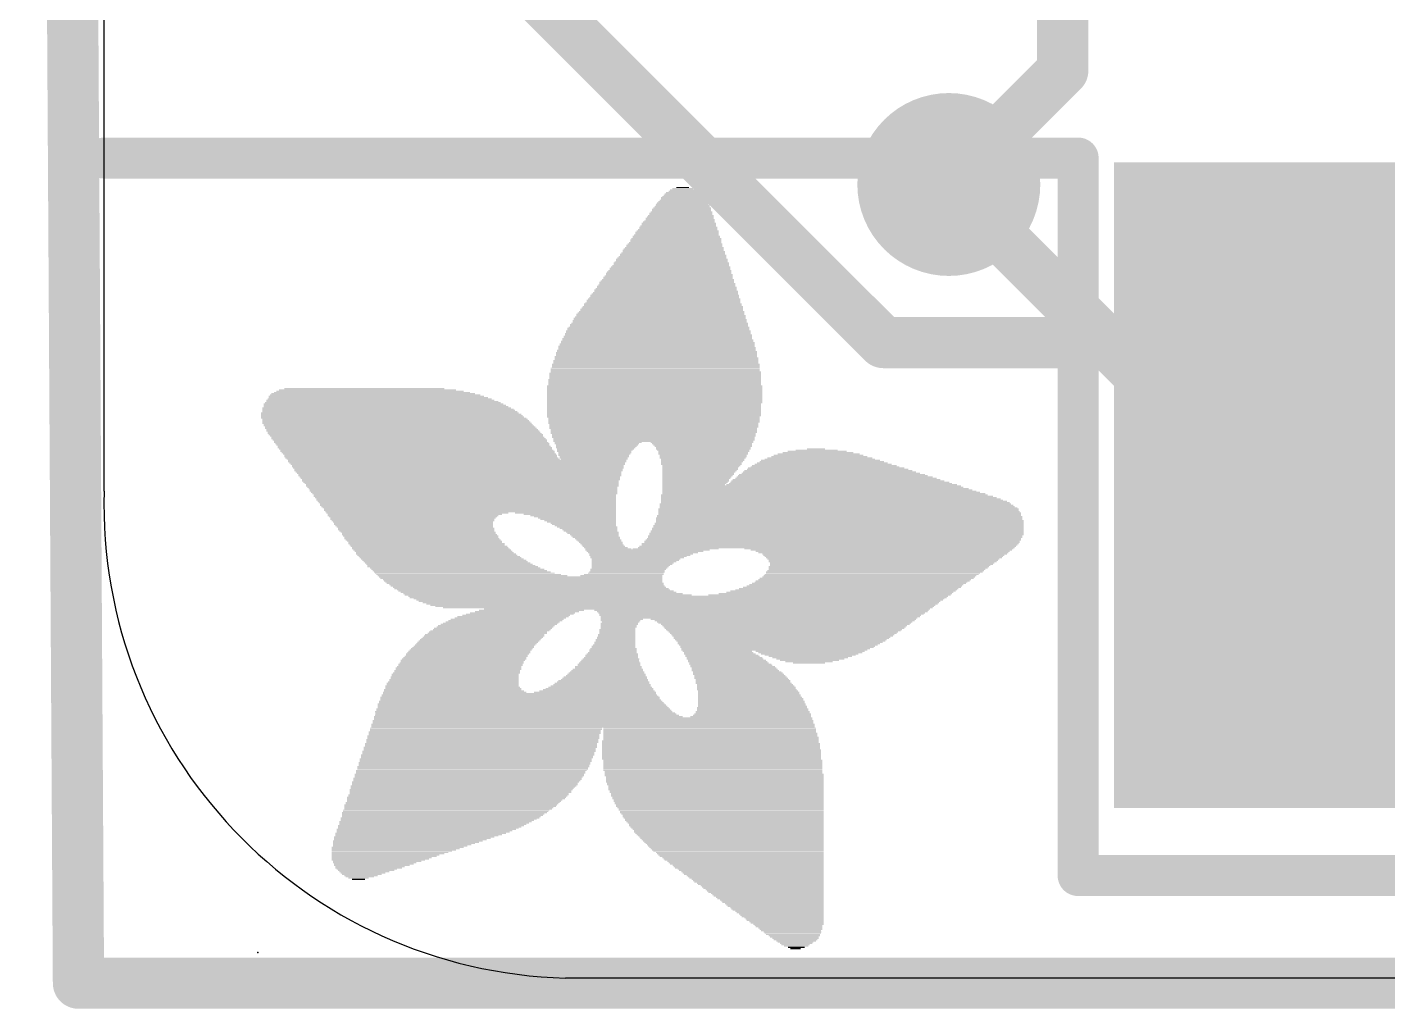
# Model space of a CAD drawing. Extents: x -0.3 to 20.4, y 0 to 21.5.
# Drawn here: x -0.3 to 6.44, y 0 to 4.86 of the extents above; entities that cross this region are included whole.
import ezdxf

# ---------------------------------------------------------------- set-up
doc = ezdxf.new("R2010")
doc.units = 0
for name, color, linetype in [('1', 12, 'CONTINUOUS'), ('16', 5, 'CONTINUOUS'), ('18', 110, 'CONTINUOUS'), ('20', 53, 'CONTINUOUS'), ('21', 40, 'CONTINUOUS'), ('23', 53, 'CONTINUOUS')]:
    doc.layers.add(name, color=color, linetype=linetype)

# ---------------------------------------------------------------- blocks, each defined once
blk = doc.blocks.new('RECT')
blk.add_solid([(-0.5, -0.5), (0.5, -0.5), (-0.5, 0.5), (0.5, 0.5)])
blk = doc.blocks.new('ROUNDV')
at = {"const_width": 0.5}
blk.add_lwpolyline([(0, -0.25, 1), (0, 0.25, 1), (0, -0.25)], format="xyb", dxfattribs=at)

msp = doc.modelspace()

# ---------------------------------------------------------------- linework, layer by layer
at = {"layer": '1', "const_width": 0.254}
for points in [[(4.2615, 4.0854), (5.7519, 2.595)], [(5.7519, 2.595), (6.6802, 2.595)]]:
    msp.add_lwpolyline(points, dxfattribs=at)
at = {"layer": '1', "const_width": 0.127}
for points in [[(4.3064, 4.1303, 1), (4.2166, 4.0405)], [(5.7519, 2.6585, 1), (5.7519, 2.5315)], [(5.707, 2.5501, 1), (5.7968, 2.6399)]]:
    msp.add_lwpolyline(points, format="xyb", dxfattribs=at)
at = {"layer": '16', "const_width": 0.254}
for points in [[(-0.1778, 21.3614), (-0.0508, 0.127)], [(4.826, 6.195), (4.826, 4.6499)], [(3.937, 3.302), (2.159, 5.08)], [(4.826, 4.6499), (4.2615, 4.0854)], [(10.414, 3.302), (3.937, 3.302)], [(-0.0508, 0.127), (19.7612, 0.127)]]:
    msp.add_lwpolyline(points, dxfattribs=at)
at = {"layer": '16', "const_width": 0.127}
for points in [[(4.8709, 4.605, 1), (4.7811, 4.6948)], [(4.7625, 4.6499, 1), (4.8895, 4.6499)], [(4.2166, 4.1303, 1), (4.3064, 4.0405)], [(3.937, 3.3655, 1), (3.937, 3.2385)], [(3.8921, 3.2571, 1), (3.9819, 3.3469)], [(-0.0508, 0.1905, 1), (-0.0508, 0.0635)], [(-0.1143, 0.1266, 1), (0.0127, 0.1274)]]:
    msp.add_lwpolyline(points, format="xyb", dxfattribs=at)
at = {"layer": '20'}
for p, q in [((0.0762, 2.5654), (0.0762, 5.3594)), ((10.541, 0.1524), (2.3622, 0.1524))]:
    msp.add_line(p, q, dxfattribs=at)
msp.add_arc((2.4257, 2.5019), 2.3504, 178.4518, 268.4518, dxfattribs=at)
at = {"layer": '21', "const_width": 0.2032}
for points in [[(0.0762, 4.2164), (4.9022, 4.2164)], [(4.9022, 4.2164), (4.9022, 0.6604)], [(4.9022, 0.6604), (8.4582, 0.6604)]]:
    msp.add_lwpolyline(points, dxfattribs=at)
at = {"layer": '21', "const_width": 0.1016}
for points in [[(0.0762, 4.2672, 1), (0.0762, 4.1656)], [(4.953, 4.2164, 1), (4.8514, 4.2164)], [(4.9022, 4.1656, 1), (4.9022, 4.2672)], [(4.9022, 0.7112, 1), (4.9022, 0.6096)], [(4.8514, 0.6604, 1), (4.953, 0.6604)]]:
    msp.add_lwpolyline(points, format="xyb", dxfattribs=at)
at = {"layer": '23'}
msp.add_point((0.8382, 0.2794), dxfattribs=at)

# ---------------------------------------------------------------- block references
at = {"layer": '1', "xscale": 3.2, "yscale": 3.2, "rotation": 90}
msp.add_blockref('RECT', (6.6802, 2.595), dxfattribs=at)
at = {"layer": '18', "xscale": 0.9064, "yscale": 0.9064}
msp.add_blockref('ROUNDV', (4.2615, 4.0854), dxfattribs=at)
msp.add_blockref('ROUNDV', (4.2615, 4.0854), dxfattribs=at)
at = {"layer": '21'}
for p, xscale, yscale in [((2.9464, 4.045), 0.1714, 0.0063), ((2.9496, 4.0513), 0.1524, 0.0064), ((2.9464, 4.0576), 0.1334, 0.0063), ((2.9432, 4.064), 0.1016, 0.0064), ((2.9432, 4.0704), 0.0635, 0.0063), ((2.9401, 3.9751), 0.2731, 0.0064), ((2.9432, 3.9815), 0.2667, 0.0063), ((2.9401, 3.9878), 0.2603, 0.0064), ((2.9432, 3.9942), 0.254, 0.0063), ((2.9432, 4.0005), 0.2413, 0.0064), ((2.9464, 4.0069), 0.235, 0.0063), ((2.9464, 4.0196), 0.2222, 0.0063), ((2.9464, 4.0132), 0.2222, 0.0064), ((2.9464, 4.0259), 0.2096, 0.0064), ((2.9464, 4.0323), 0.1968, 0.0063), ((2.9464, 4.0386), 0.1842, 0.0064), ((2.9274, 3.918), 0.3365, 0.0063), ((2.9306, 3.9116), 0.3429, 0.0064), ((2.9305, 3.9243), 0.3302, 0.0064), ((2.9337, 3.9306), 0.3238, 0.0063), ((2.9337, 3.9434), 0.3112, 0.0063), ((2.9337, 3.937), 0.3112, 0.0064), ((2.9369, 3.9497), 0.3048, 0.0064), ((2.9369, 3.9624), 0.2921, 0.0064), ((2.9369, 3.9561), 0.2921, 0.0063), ((2.9401, 3.9688), 0.2857, 0.0063), ((2.9146, 3.8481), 0.4127, 0.0064), ((2.9146, 3.8418), 0.4127, 0.0063), ((2.9178, 3.8545), 0.4064, 0.0063), ((2.9179, 3.8608), 0.3937, 0.0064), ((2.921, 3.8735), 0.3874, 0.0064), ((2.921, 3.8672), 0.3874, 0.0063), ((2.921, 3.8799), 0.3746, 0.0063), ((2.9242, 3.8926), 0.3683, 0.0063), ((2.9242, 3.8862), 0.3683, 0.0064), ((2.9242, 3.8989), 0.3556, 0.0064), ((2.9274, 3.9053), 0.3493, 0.0063), ((2.902, 3.7846), 0.4763, 0.0064), ((2.902, 3.7783), 0.4763, 0.0063), ((2.9052, 3.791), 0.4699, 0.0063), ((2.9051, 3.7973), 0.4572, 0.0064), ((2.9083, 3.81), 0.4508, 0.0064), ((2.9083, 3.8037), 0.4508, 0.0063), ((2.9115, 3.8164), 0.4445, 0.0063), ((2.9115, 3.8291), 0.4318, 0.0063), ((2.9115, 3.8227), 0.4318, 0.0064), ((2.9115, 3.8354), 0.4191, 0.0064), ((2.8893, 3.7147), 0.5525, 0.0063), ((2.8893, 3.7084), 0.5525, 0.0064), ((2.8893, 3.7211), 0.5397, 0.0064), ((2.8924, 3.7275), 0.5334, 0.0063), ((2.8956, 3.7338), 0.527, 0.0064), ((2.8925, 3.7402), 0.5207, 0.0063), ((2.8956, 3.7465), 0.5144, 0.0064), ((2.8956, 3.7592), 0.5016, 0.0064), ((2.8988, 3.7529), 0.508, 0.0063), ((2.8988, 3.7656), 0.4953, 0.0063), ((2.902, 3.7719), 0.4889, 0.0064), ((2.8765, 3.6386), 0.6287, 0.0063), ((2.8734, 3.6449), 0.6223, 0.0064), ((2.8765, 3.6513), 0.6159, 0.0063), ((2.8797, 3.6576), 0.6096, 0.0064), ((2.8798, 3.6703), 0.5969, 0.0064), ((2.8798, 3.664), 0.5969, 0.0063), ((2.8829, 3.6766), 0.5906, 0.0063), ((2.8829, 3.683), 0.5778, 0.0064), ((2.8861, 3.6957), 0.5715, 0.0064), ((2.8861, 3.6894), 0.5715, 0.0063), ((2.8861, 3.7021), 0.5588, 0.0063), ((2.8607, 3.5814), 0.6858, 0.0064), ((2.8639, 3.5751), 0.6921, 0.0063), ((2.8639, 3.5878), 0.6795, 0.0063), ((2.8639, 3.6005), 0.6667, 0.0063), ((2.8671, 3.5941), 0.6731, 0.0064), ((2.867, 3.6068), 0.6604, 0.0064), ((2.8702, 3.6132), 0.654, 0.0063), ((2.8702, 3.6259), 0.6414, 0.0063), ((2.8702, 3.6195), 0.6414, 0.0064), ((2.8734, 3.6322), 0.635, 0.0064), ((2.848, 3.5116), 0.762, 0.0063), ((2.848, 3.5052), 0.762, 0.0064), ((2.8512, 3.5179), 0.7557, 0.0064), ((2.8512, 3.5243), 0.7429, 0.0063), ((2.8543, 3.537), 0.7366, 0.0063), ((2.8543, 3.5306), 0.7366, 0.0064), ((2.8544, 3.5433), 0.7239, 0.0064), ((2.8575, 3.5497), 0.7176, 0.0063), ((2.8575, 3.5624), 0.7048, 0.0063), ((2.8607, 3.556), 0.7112, 0.0064), ((2.8607, 3.5687), 0.6985, 0.0064), ((2.8321, 3.4417), 0.8318, 0.0064), ((2.8353, 3.4354), 0.8382, 0.0063), ((2.8353, 3.4481), 0.8255, 0.0063), ((2.8384, 3.4544), 0.8191, 0.0064), ((2.8384, 3.4671), 0.8065, 0.0064), ((2.8384, 3.4607), 0.8065, 0.0063), ((2.8417, 3.4735), 0.8001, 0.0063), ((2.8448, 3.4798), 0.7938, 0.0064), ((2.8448, 3.4925), 0.781, 0.0064), ((2.8448, 3.4862), 0.781, 0.0063), ((2.8448, 3.4989), 0.7684, 0.0063), ((2.8226, 3.3719), 0.9017, 0.0063), ((2.8258, 3.3782), 0.8953, 0.0064), ((2.8258, 3.3909), 0.8827, 0.0064), ((2.8258, 3.3845), 0.8827, 0.0063), ((2.829, 3.3973), 0.8763, 0.0063), ((2.8289, 3.41), 0.8636, 0.0063), ((2.8289, 3.4036), 0.8636, 0.0064), ((2.8321, 3.4163), 0.8572, 0.0064), ((2.829, 3.4226), 0.8509, 0.0063), ((2.8321, 3.429), 0.8446, 0.0064), ((2.8194, 3.302), 0.9588, 0.0064), ((2.8163, 3.3084), 0.9525, 0.0063), ((2.8162, 3.3211), 0.9398, 0.0063), ((2.8194, 3.3147), 0.9462, 0.0064), ((2.8194, 3.3338), 0.9334, 0.0063), ((2.8194, 3.3274), 0.9334, 0.0064), ((2.8194, 3.3465), 0.9208, 0.0063), ((2.8226, 3.3401), 0.9271, 0.0064), ((2.8226, 3.3592), 0.9144, 0.0063), ((2.8226, 3.3528), 0.9144, 0.0064), ((2.8226, 3.3655), 0.9017, 0.0064), ((2.8131, 3.2512), 0.9969, 0.0064), ((2.8131, 3.2449), 0.9969, 0.0063), ((2.8131, 3.2385), 0.9969, 0.0064), ((2.8131, 3.2639), 0.9843, 0.0064), ((2.8162, 3.2576), 0.9906, 0.0063), ((2.8131, 3.283), 0.9715, 0.0063), ((2.8163, 3.2766), 0.9779, 0.0064), ((2.8163, 3.2703), 0.9779, 0.0063), ((2.8162, 3.2957), 0.9652, 0.0063), ((2.8162, 3.2893), 0.9652, 0.0064), ((2.8067, 3.175), 1.035, 0.0064), ((2.8067, 3.1686), 1.035, 0.0063), ((2.8098, 3.1941), 1.0287, 0.0063), ((2.8098, 3.1877), 1.0287, 0.0064), ((2.8098, 3.1814), 1.0287, 0.0063), ((2.8099, 3.2131), 1.016, 0.0064), ((2.8099, 3.2067), 1.016, 0.0063), ((2.8099, 3.2004), 1.016, 0.0064), ((2.8098, 3.2322), 1.0033, 0.0063), ((2.8131, 3.2258), 1.0097, 0.0064), ((2.8131, 3.2195), 1.0097, 0.0063), ((2.8035, 3.1179), 1.0541, 0.0063), ((2.8035, 3.1115), 1.0541, 0.0064), ((2.8035, 3.1052), 1.0541, 0.0063), ((2.8035, 3.0988), 1.0541, 0.0064), ((2.8067, 3.1496), 1.0478, 0.0064), ((2.8067, 3.1433), 1.0478, 0.0063), ((2.8067, 3.1369), 1.0478, 0.0064), ((2.8067, 3.1305), 1.0478, 0.0063), ((2.8067, 3.1242), 1.0478, 0.0064), ((2.8067, 3.1623), 1.035, 0.0064), ((2.8099, 3.156), 1.0414, 0.0063), ((1.4256, 3.0353), 1.0668, 0.0064), ((1.4192, 3.0417), 1.0414, 0.0063), ((1.4097, 3.048), 1.0096, 0.0064), ((1.4034, 3.0544), 0.9715, 0.0063), ((1.3939, 3.0607), 0.9271, 0.0064), ((1.3812, 3.0671), 0.8763, 0.0063), ((1.3653, 3.0734), 0.7937, 0.0064), ((2.8035, 3.0861), 1.0668, 0.0064), ((2.8035, 3.0798), 1.0668, 0.0063), ((2.8035, 3.0734), 1.0668, 0.0064), ((2.8035, 3.0671), 1.0668, 0.0063), ((2.8035, 3.0607), 1.0668, 0.0064), ((2.8035, 3.0544), 1.0668, 0.0063), ((2.8035, 3.048), 1.0668, 0.0064), ((2.8035, 3.0417), 1.0668, 0.0063), ((2.8035, 3.0353), 1.0668, 0.0064), ((2.8035, 3.0925), 1.0541, 0.0063), ((1.4764, 2.9782), 1.2319, 0.0063), ((1.4827, 2.9718), 1.2446, 0.0064), ((1.4859, 2.9655), 1.251, 0.0063), ((1.4605, 2.9972), 1.1874, 0.0064), ((1.4668, 2.9909), 1.2001, 0.0063), ((1.4732, 2.9845), 1.2128, 0.0064), ((1.4573, 3.0036), 1.1684, 0.0063), ((1.4446, 3.0163), 1.1303, 0.0063), ((1.4542, 3.0099), 1.1493, 0.0064), ((1.4415, 3.0226), 1.1113, 0.0064), ((1.4351, 3.029), 1.0858, 0.0063), ((2.8035, 3.029), 1.0668, 0.0063), ((2.8035, 3.0226), 1.0668, 0.0064), ((2.8035, 3.0163), 1.0668, 0.0063), ((2.8035, 3.0099), 1.0668, 0.0064), ((2.8035, 3.0036), 1.0668, 0.0063), ((2.8004, 2.9972), 1.0605, 0.0064), ((2.8004, 2.9909), 1.0605, 0.0063), ((2.8004, 2.9845), 1.0605, 0.0064), ((2.8004, 2.9782), 1.0605, 0.0063), ((2.8004, 2.9718), 1.0605, 0.0064), ((2.8004, 2.9655), 1.0605, 0.0063), ((1.4923, 2.9527), 1.2763, 0.0063), ((1.4986, 2.9464), 1.289, 0.0064), ((1.5018, 2.9401), 1.2954, 0.0063), ((1.505, 2.9337), 1.3017, 0.0064), ((1.5113, 2.9274), 1.3144, 0.0063), ((1.4923, 2.9591), 1.2637, 0.0064), ((1.5208, 2.9146), 1.3208, 0.0063), ((1.524, 2.9083), 1.3272, 0.0064), ((1.5272, 2.902), 1.3335, 0.0063), ((1.5177, 2.921), 1.3145, 0.0064), ((1.5335, 2.8956), 1.3335, 0.0064), ((2.8004, 2.9591), 1.0605, 0.0064), ((2.8004, 2.9527), 1.0605, 0.0063), ((2.8004, 2.9464), 1.0605, 0.0064), ((2.8004, 2.9401), 1.0605, 0.0063), ((2.7972, 2.9337), 1.0541, 0.0064), ((2.8004, 2.9274), 1.0477, 0.0063), ((2.8004, 2.921), 1.0477, 0.0064), ((2.8004, 2.9146), 1.0477, 0.0063), ((2.8004, 2.9083), 1.0477, 0.0064), ((2.7972, 2.902), 1.0414, 0.0063), ((2.8004, 2.8956), 1.0351, 0.0064), ((1.5367, 2.8893), 1.3398, 0.0063), ((1.5431, 2.8829), 1.3399, 0.0064), ((1.5462, 2.8765), 1.3462, 0.0063), ((1.5526, 2.8702), 1.3462, 0.0064), ((1.5557, 2.8639), 1.3525, 0.0063), ((1.5621, 2.8575), 1.3526, 0.0064), ((1.5653, 2.8512), 1.3589, 0.0063), ((1.5716, 2.8448), 1.3589, 0.0064), ((1.5748, 2.8384), 1.3526, 0.0063), ((1.5812, 2.8321), 1.3525, 0.0064), ((2.8004, 2.8893), 1.0351, 0.0063), ((2.8004, 2.8829), 1.0351, 0.0064), ((2.7972, 2.8765), 1.0287, 0.0063), ((2.7972, 2.8512), 1.016, 0.0063), ((2.8004, 2.8702), 1.0223, 0.0064), ((2.8004, 2.8639), 1.0223, 0.0063), ((2.8004, 2.8575), 1.0223, 0.0064), ((2.8004, 2.8448), 1.0097, 0.0064), ((2.8004, 2.8384), 1.0097, 0.0063), ((2.7972, 2.8321), 1.0033, 0.0064), ((1.5844, 2.8258), 1.3589, 0.0063), ((1.5907, 2.8194), 1.3589, 0.0064), ((1.5938, 2.8131), 1.3525, 0.0063), ((1.5971, 2.8067), 1.3589, 0.0064), ((1.6034, 2.8004), 1.3589, 0.0063), ((1.6066, 2.794), 1.3525, 0.0064), ((1.6129, 2.7877), 1.3526, 0.0063), ((1.616, 2.7813), 1.3589, 0.0064), ((1.6193, 2.775), 1.3525, 0.0063), ((1.6256, 2.7686), 1.3526, 0.0064), ((1.6288, 2.7623), 1.3589, 0.0063), ((2.8004, 2.8258), 0.9969, 0.0063), ((2.8004, 2.8194), 0.9969, 0.0064), ((2.7972, 2.8131), 0.9906, 0.0063), ((2.5177, 2.8004), 0.4191, 0.0063), ((2.5241, 2.8067), 0.4318, 0.0064), ((2.5178, 2.794), 0.4064, 0.0064), ((2.5146, 2.7877), 0.4, 0.0063), ((2.5114, 2.7813), 0.3937, 0.0064), ((2.5114, 2.775), 0.381, 0.0063), ((2.5083, 2.7686), 0.3747, 0.0064), ((2.5051, 2.7623), 0.3683, 0.0063), ((3.0385, 2.8067), 0.508, 0.0064), ((3.0385, 2.8004), 0.4953, 0.0063), ((3.0417, 2.794), 0.4889, 0.0064), ((3.0448, 2.7877), 0.4826, 0.0063), ((3.0449, 2.7813), 0.4699, 0.0064), ((3.0449, 2.775), 0.4699, 0.0063), ((3.0448, 2.7686), 0.4572, 0.0064), ((3.048, 2.7623), 0.4508, 0.0063), ((3.6099, 2.7623), 0.2921, 0.0063), ((3.6068, 2.7686), 0.2096, 0.0064), ((3.6037, 2.775), 0.0889, 0.0063), ((1.632, 2.7559), 1.3525, 0.0064), ((1.6383, 2.7496), 1.3526, 0.0063), ((1.6447, 2.7432), 1.3525, 0.0064), ((1.6447, 2.7369), 1.3525, 0.0063), ((1.651, 2.7305), 1.3526, 0.0064), ((1.6574, 2.7242), 1.3525, 0.0063), ((1.8256, 2.7178), 1.6764, 0.0064), ((1.8256, 2.7115), 1.6764, 0.0063), ((1.8256, 2.7051), 1.6637, 0.0064), ((1.8288, 2.6987), 1.6574, 0.0063), ((2.5051, 2.7496), 0.3556, 0.0063), ((2.5019, 2.7432), 0.3492, 0.0064), ((2.5083, 2.7559), 0.3619, 0.0064), ((2.5019, 2.7305), 0.3366, 0.0064), ((2.5051, 2.7369), 0.3429, 0.0063), ((2.5051, 2.7242), 0.3302, 0.0063), ((3.0449, 2.7559), 0.4445, 0.0064), ((3.0449, 2.7496), 0.4445, 0.0063), ((3.0448, 2.7432), 0.4318, 0.0064), ((3.0448, 2.7369), 0.4318, 0.0063), ((3.0417, 2.7305), 0.4255, 0.0064), ((3.0385, 2.7115), 0.4064, 0.0063), ((3.0353, 2.7051), 0.4, 0.0064), ((3.0353, 2.6987), 0.4, 0.0063), ((3.0417, 2.7242), 0.4127, 0.0063), ((3.0417, 2.7178), 0.4127, 0.0064), ((3.6386, 2.6987), 0.6795, 0.0063), ((3.6354, 2.7051), 0.6477, 0.0064), ((3.6322, 2.7115), 0.616, 0.0063), ((3.6259, 2.7178), 0.5905, 0.0064), ((3.6227, 2.7242), 0.5461, 0.0063), ((3.6227, 2.7305), 0.5207, 0.0064), ((3.6195, 2.7369), 0.4762, 0.0063), ((3.6164, 2.7432), 0.4445, 0.0064), ((3.6163, 2.7496), 0.4064, 0.0063), ((3.6132, 2.7559), 0.3493, 0.0064), ((1.8288, 2.6924), 1.6446, 0.0064), ((1.8288, 2.6861), 1.6446, 0.0063), ((1.832, 2.6797), 1.6383, 0.0064), ((1.832, 2.6734), 1.6256, 0.0063), ((1.832, 2.667), 1.6256, 0.0064), ((1.832, 2.6606), 1.6129, 0.0063), ((1.8352, 2.6543), 1.6065, 0.0064), ((1.8383, 2.648), 1.6002, 0.0063), ((1.8383, 2.6416), 1.6002, 0.0064), ((1.8384, 2.6353), 1.5875, 0.0063), ((1.8415, 2.6289), 1.5812, 0.0064), ((3.0353, 2.6924), 0.3874, 0.0064), ((3.0321, 2.6861), 0.381, 0.0063), ((3.0257, 2.667), 0.3683, 0.0064), ((3.0226, 2.6606), 0.362, 0.0063), ((3.0194, 2.6543), 0.3556, 0.0064), ((3.0194, 2.648), 0.3556, 0.0063), ((3.0099, 2.6289), 0.3366, 0.0064), ((3.029, 2.6797), 0.3747, 0.0064), ((3.029, 2.6734), 0.3747, 0.0063), ((3.0163, 2.6416), 0.3493, 0.0064), ((3.0131, 2.6353), 0.3429, 0.0063), ((3.7021, 2.6289), 0.9969, 0.0064), ((3.6957, 2.6353), 0.9716, 0.0063), ((3.6862, 2.6416), 0.9398, 0.0064), ((3.683, 2.648), 0.9208, 0.0063), ((3.6766, 2.6543), 0.8827, 0.0064), ((3.6703, 2.6606), 0.8572, 0.0063), ((3.664, 2.667), 0.8319, 0.0064), ((3.6608, 2.6734), 0.8001, 0.0063), ((3.6545, 2.6797), 0.7747, 0.0064), ((3.6481, 2.6861), 0.7366, 0.0063), ((3.6449, 2.6924), 0.7176, 0.0064), ((1.8447, 2.6225), 1.5748, 0.0063), ((1.8415, 2.6162), 1.5684, 0.0064), ((1.8447, 2.6099), 1.5621, 0.0063), ((1.8478, 2.6035), 1.5557, 0.0064), ((1.851, 2.5972), 1.5494, 0.0063), ((1.851, 2.5908), 1.5494, 0.0064), ((1.8511, 2.5844), 1.5367, 0.0063), ((1.8542, 2.5781), 1.5304, 0.0064), ((1.8574, 2.5718), 1.524, 0.0063), ((1.8574, 2.5654), 1.524, 0.0064), ((1.8606, 2.5591), 1.5177, 0.0063), ((3.0067, 2.6225), 0.3302, 0.0063), ((3.0067, 2.6162), 0.3302, 0.0064), ((2.9972, 2.5972), 0.3112, 0.0063), ((3.5814, 2.5908), 1.4796, 0.0064), ((3.6005, 2.5781), 1.5177, 0.0064), ((3.6099, 2.5718), 1.5367, 0.0063), ((3.6195, 2.5654), 1.5558, 0.0064), ((3.629, 2.5591), 1.5748, 0.0063), ((3.0036, 2.6099), 0.3239, 0.0063), ((3.0004, 2.6035), 0.3175, 0.0064), ((3.5878, 2.5844), 1.4923, 0.0063), ((3.7306, 2.5972), 1.143, 0.0063), ((3.7243, 2.6035), 1.1049, 0.0064), ((3.7211, 2.6099), 1.0858, 0.0063), ((3.7116, 2.6162), 1.0541, 0.0064), ((3.7053, 2.6225), 1.0287, 0.0063), ((1.8638, 2.5527), 1.5113, 0.0064), ((1.8637, 2.5464), 1.4986, 0.0063), ((1.8637, 2.54), 1.4986, 0.0064), ((1.8669, 2.5337), 1.4922, 0.0063), ((1.87, 2.5273), 1.4859, 0.0064), ((1.87, 2.521), 1.4859, 0.0063), ((1.8733, 2.5146), 1.4795, 0.0064), ((1.8764, 2.5083), 1.4732, 0.0063), ((1.8796, 2.5019), 1.4668, 0.0064), ((1.8796, 2.4956), 1.4668, 0.0063), ((3.6989, 2.5019), 1.7399, 0.0064), ((3.7052, 2.4956), 1.7526, 0.0063), ((3.6449, 2.5464), 1.6192, 0.0063), ((3.6576, 2.54), 1.6446, 0.0064), ((3.6766, 2.5273), 1.6827, 0.0064), ((3.683, 2.521), 1.6954, 0.0063), ((3.6989, 2.5083), 1.7272, 0.0063), ((3.6672, 2.5337), 1.6637, 0.0063), ((3.6926, 2.5146), 1.7145, 0.0064), ((3.6417, 2.5527), 1.6002, 0.0064), ((1.8828, 2.4892), 1.4605, 0.0064), ((1.886, 2.4829), 1.4541, 0.0063), ((1.8891, 2.4765), 1.4478, 0.0064), ((1.8891, 2.4702), 1.4478, 0.0063), ((1.8923, 2.4638), 1.4414, 0.0064), ((1.6288, 2.4575), 0.9017, 0.0063), ((1.6161, 2.4511), 0.8636, 0.0064), ((1.6066, 2.4447), 0.8445, 0.0063), ((1.6066, 2.4384), 0.8319, 0.0064), ((1.6066, 2.4321), 0.8191, 0.0063), ((1.6034, 2.4257), 0.8128, 0.0064), ((2.3622, 2.4575), 0.5016, 0.0063), ((2.3844, 2.4511), 0.4572, 0.0064), ((2.4003, 2.4447), 0.4254, 0.0063), ((2.4098, 2.4384), 0.4064, 0.0064), ((2.4194, 2.4321), 0.3873, 0.0063), ((2.4257, 2.4257), 0.3746, 0.0064), ((3.718, 2.4321), 1.8161, 0.0063), ((3.718, 2.4257), 1.8161, 0.0064), ((3.7179, 2.4447), 1.8034, 0.0063), ((3.7211, 2.4384), 1.8098, 0.0064), ((3.7147, 2.4765), 1.7843, 0.0064), ((3.7147, 2.4702), 1.7843, 0.0063), ((3.718, 2.4638), 1.7907, 0.0064), ((3.7211, 2.4575), 1.797, 0.0063), ((3.7211, 2.4511), 1.797, 0.0064), ((3.7084, 2.4892), 1.759, 0.0064), ((3.7147, 2.4829), 1.7717, 0.0063), ((1.6066, 2.4194), 0.8065, 0.0063), ((1.6066, 2.413), 0.7937, 0.0064), ((1.6097, 2.4066), 0.7874, 0.0063), ((1.6097, 2.4003), 0.7874, 0.0064), ((1.6129, 2.394), 0.781, 0.0063), ((1.616, 2.3876), 0.7747, 0.0064), ((1.6225, 2.3813), 0.7747, 0.0063), ((1.6225, 2.3749), 0.7747, 0.0064), ((1.6256, 2.3685), 0.7684, 0.0063), ((1.632, 2.3622), 0.7683, 0.0064), ((2.4352, 2.4194), 0.3556, 0.0063), ((2.4416, 2.413), 0.3429, 0.0064), ((2.4511, 2.4066), 0.3238, 0.0063), ((2.4543, 2.4003), 0.3175, 0.0064), ((2.4606, 2.394), 0.3048, 0.0063), ((2.4702, 2.3876), 0.2985, 0.0064), ((2.4765, 2.3813), 0.2858, 0.0063), ((2.4829, 2.3749), 0.2731, 0.0064), ((2.4861, 2.3685), 0.2667, 0.0063), ((2.4956, 2.3622), 0.2603, 0.0064), ((3.7084, 2.3685), 1.8478, 0.0063), ((3.7084, 2.3622), 1.8478, 0.0064), ((3.7116, 2.3813), 1.8415, 0.0063), ((3.7116, 2.3749), 1.8415, 0.0064), ((3.7147, 2.394), 1.8351, 0.0063), ((3.7147, 2.3876), 1.8351, 0.0064), ((3.7179, 2.4066), 1.8288, 0.0063), ((3.7179, 2.4003), 1.8288, 0.0064), ((3.7211, 2.4194), 1.8224, 0.0063), ((3.7211, 2.413), 1.8224, 0.0064), ((1.6351, 2.3559), 0.762, 0.0063), ((1.6383, 2.3495), 0.7684, 0.0064), ((1.6447, 2.3432), 0.7683, 0.0063), ((1.6478, 2.3368), 0.762, 0.0064), ((1.651, 2.3304), 0.7684, 0.0063), ((1.6574, 2.3241), 0.7683, 0.0064), ((1.6637, 2.3178), 0.7684, 0.0063), ((1.6669, 2.3114), 0.762, 0.0064), ((1.6733, 2.3051), 0.7747, 0.0063), ((1.6764, 2.2987), 0.7684, 0.0064), ((1.686, 2.2924), 0.7747, 0.0063), ((2.4987, 2.3559), 0.254, 0.0063), ((2.5051, 2.3495), 0.2413, 0.0064), ((2.5083, 2.3432), 0.2349, 0.0063), ((2.5146, 2.3368), 0.235, 0.0064), ((2.521, 2.3304), 0.2223, 0.0063), ((2.5273, 2.3241), 0.2222, 0.0064), ((2.5305, 2.3178), 0.2159, 0.0063), ((2.5369, 2.3114), 0.2159, 0.0064), ((2.54, 2.3051), 0.2096, 0.0063), ((2.5464, 2.2987), 0.2095, 0.0064), ((2.5527, 2.2924), 0.2096, 0.0063), ((3.6608, 2.2924), 1.8669, 0.0063), ((3.6703, 2.2987), 1.8606, 0.0064), ((3.6735, 2.3051), 1.8669, 0.0063), ((3.683, 2.3178), 1.8606, 0.0063), ((3.683, 2.3114), 1.8606, 0.0064), ((3.6894, 2.3241), 1.8605, 0.0064), ((3.6925, 2.3304), 1.8542, 0.0063), ((3.6989, 2.3432), 1.8542, 0.0063), ((3.6989, 2.3368), 1.8542, 0.0064), ((3.7052, 2.3559), 1.8542, 0.0063), ((3.7052, 2.3495), 1.8542, 0.0064), ((1.6923, 2.286), 0.7747, 0.0064), ((1.6955, 2.2797), 0.7811, 0.0063), ((1.7018, 2.2733), 0.781, 0.0064), ((1.7082, 2.267), 0.7811, 0.0063), ((1.7145, 2.2606), 0.781, 0.0064), ((1.7208, 2.2543), 0.7937, 0.0063), ((1.7272, 2.2479), 0.7938, 0.0064), ((1.7368, 2.2416), 0.8001, 0.0063), ((1.743, 2.2352), 0.8001, 0.0064), ((1.7526, 2.2288), 0.8064, 0.0063), ((1.7621, 2.2225), 0.8128, 0.0064), ((2.5623, 2.286), 0.2159, 0.0064), ((2.5749, 2.2797), 0.2286, 0.0063), ((2.7686, 2.2733), 0.616, 0.0064), ((2.7559, 2.267), 0.5778, 0.0063), ((2.7464, 2.2606), 0.5461, 0.0064), ((2.7305, 2.2479), 0.5016, 0.0064), ((2.7369, 2.2543), 0.5143, 0.0063), ((2.7178, 2.2352), 0.4636, 0.0064), ((2.7242, 2.2416), 0.4763, 0.0063), ((2.7115, 2.2288), 0.4381, 0.0063), ((2.7083, 2.2225), 0.4318, 0.0064), ((2.9083, 2.2797), 0.4254, 0.0063), ((3.6545, 2.286), 1.8669, 0.0064), ((3.9148, 2.2797), 1.3335, 0.0063), ((3.9275, 2.2733), 1.2954, 0.0064), ((3.9339, 2.267), 1.2573, 0.0063), ((3.937, 2.2606), 1.2382, 0.0064), ((3.9434, 2.2543), 1.2129, 0.0063), ((3.9402, 2.2479), 1.1938, 0.0064), ((3.9402, 2.2416), 1.1811, 0.0063), ((3.9402, 2.2352), 1.1684, 0.0064), ((3.937, 2.2288), 1.1494, 0.0063), ((3.937, 2.2225), 1.1366, 0.0064), ((1.7685, 2.2162), 0.8128, 0.0063), ((1.778, 2.2098), 0.8192, 0.0064), ((1.7876, 2.2035), 0.8255, 0.0063), ((1.7971, 2.1971), 0.8319, 0.0064), ((1.8034, 2.1907), 0.8446, 0.0063), ((1.8161, 2.1844), 0.8446, 0.0064), ((1.8288, 2.1781), 0.8572, 0.0063), ((1.8383, 2.1717), 0.8636, 0.0064), ((1.8511, 2.1654), 0.8763, 0.0063), ((1.8637, 2.159), 0.889, 0.0064), ((2.6606, 2.159), 0.3747, 0.0064), ((2.667, 2.1654), 0.3746, 0.0063), ((2.6734, 2.1781), 0.3747, 0.0063), ((2.6702, 2.1717), 0.3683, 0.0064), ((2.702, 2.2162), 0.4191, 0.0063), ((2.6956, 2.2098), 0.4064, 0.0064), ((2.6924, 2.2035), 0.4, 0.0063), ((2.6829, 2.1907), 0.381, 0.0063), ((2.6797, 2.1844), 0.3746, 0.0064), ((2.6861, 2.1971), 0.3873, 0.0064), ((3.8926, 2.1654), 1.0731, 0.0063), ((3.8862, 2.159), 1.0604, 0.0064), ((3.8989, 2.1717), 1.0732, 0.0064), ((3.9339, 2.2162), 1.1303, 0.0063), ((3.9148, 2.1907), 1.0922, 0.0063), ((3.9116, 2.1844), 1.0858, 0.0064), ((3.9053, 2.1781), 1.0731, 0.0063), ((3.9306, 2.2098), 1.1113, 0.0064), ((3.9211, 2.1971), 1.0922, 0.0064), ((3.9275, 2.2035), 1.1049, 0.0063), ((1.8828, 2.1526), 0.9144, 0.0063), ((1.9018, 2.1463), 0.9398, 0.0064), ((2.14, 2.14), 1.4033, 0.0063), ((2.1431, 2.1336), 1.397, 0.0064), ((2.1495, 2.1273), 1.3843, 0.0063), ((2.1526, 2.1209), 1.3779, 0.0064), ((2.1558, 2.1145), 1.3716, 0.0063), ((2.1622, 2.1082), 1.3716, 0.0064), ((2.1686, 2.1019), 1.3589, 0.0063), ((2.1749, 2.0955), 1.3589, 0.0064), ((2.1844, 2.0892), 1.3526, 0.0063), ((2.6384, 2.1463), 0.4064, 0.0064), ((2.6512, 2.1526), 0.3937, 0.0063), ((3.7814, 2.0892), 1.0795, 0.0063), ((3.7941, 2.0955), 1.0668, 0.0064), ((3.8037, 2.1019), 1.0605, 0.0063), ((3.8164, 2.1082), 1.0605, 0.0064), ((3.8258, 2.1145), 1.0541, 0.0063), ((3.8354, 2.1209), 1.0604, 0.0064), ((3.845, 2.1273), 1.0541, 0.0063), ((3.8545, 2.1336), 1.0605, 0.0064), ((3.8639, 2.14), 1.0541, 0.0063), ((3.8704, 2.1463), 1.0541, 0.0064), ((3.8799, 2.1526), 1.0605, 0.0063), ((2.194, 2.0828), 1.3589, 0.0064), ((2.2035, 2.0764), 1.3525, 0.0063), ((2.2162, 2.0701), 1.3653, 0.0064), ((2.2288, 2.0638), 1.3653, 0.0063), ((2.2511, 2.0574), 1.3843, 0.0064), ((2.2765, 2.0511), 1.4224, 0.0063), ((2.921, 2.0447), 2.6734, 0.0064), ((2.921, 2.0383), 2.6606, 0.0063), ((2.9242, 2.032), 2.6289, 0.0064), ((2.9274, 2.0257), 2.6099, 0.0063), ((2.9274, 2.0193), 2.5845, 0.0064), ((3.6703, 2.0511), 1.2002, 0.0063), ((3.6989, 2.0574), 1.1557, 0.0064), ((3.7211, 2.0638), 1.124, 0.0063), ((3.737, 2.0701), 1.1176, 0.0064), ((3.7529, 2.0764), 1.0985, 0.0063), ((3.7656, 2.0828), 1.0859, 0.0064), ((2.9337, 2.013), 2.559, 0.0063), ((2.9401, 2.0066), 2.5337, 0.0064), ((2.9432, 2.0003), 2.5019, 0.0063), ((2.9527, 1.9939), 2.4701, 0.0064), ((2.9687, 1.9876), 2.4257, 0.0063), ((2.1368, 1.9558), 0.5334, 0.0064), ((2.1495, 1.9622), 0.5207, 0.0063), ((2.1717, 1.9685), 0.5144, 0.0064), ((2.194, 1.9748), 0.5207, 0.0063), ((3.0639, 1.9812), 2.2098, 0.0064), ((3.3338, 1.9748), 1.6573, 0.0063), ((3.337, 1.9685), 1.6383, 0.0064), ((3.3338, 1.9622), 1.6193, 0.0063), ((3.3338, 1.9558), 1.6065, 0.0064), ((2.0034, 1.886), 0.5842, 0.0063), ((2.013, 1.8923), 0.5779, 0.0064), ((2.0193, 1.8987), 0.5778, 0.0063), ((2.032, 1.905), 0.5778, 0.0064), ((2.0415, 1.9114), 0.5715, 0.0063), ((2.0511, 1.9177), 0.5651, 0.0064), ((2.0638, 1.9241), 0.5651, 0.0063), ((2.0733, 1.9304), 0.5588, 0.0064), ((2.0892, 1.9368), 0.5525, 0.0063), ((2.1019, 1.9431), 0.5525, 0.0064), ((2.1177, 1.9495), 0.5334, 0.0063), ((3.3274, 1.9495), 1.5938, 0.0063), ((3.3274, 1.9431), 1.5812, 0.0064), ((3.3211, 1.9368), 1.5685, 0.0063), ((2.6416, 1.9304), 0.2096, 0.0064), ((2.6353, 1.9241), 0.1969, 0.0063), ((2.6289, 1.9114), 0.1842, 0.0063), ((2.6289, 1.905), 0.1842, 0.0064), ((2.6257, 1.8987), 0.1778, 0.0063), ((2.6257, 1.8923), 0.1778, 0.0064), ((2.6225, 1.886), 0.1715, 0.0063), ((2.6353, 1.9177), 0.1841, 0.0064), ((3.4417, 1.9304), 1.3144, 0.0064), ((3.4481, 1.9241), 1.2891, 0.0063), ((3.4481, 1.9177), 1.2637, 0.0064), ((3.4481, 1.9114), 1.2509, 0.0063), ((3.4513, 1.905), 1.2319, 0.0064), ((3.4481, 1.8987), 1.2129, 0.0063), ((3.4481, 1.8923), 1.2001, 0.0064), ((3.4481, 1.886), 1.1875, 0.0063), ((1.9336, 1.8225), 0.5969, 0.0063), ((1.94, 1.8288), 0.5969, 0.0064), ((1.9463, 1.8352), 0.5969, 0.0063), ((1.9526, 1.8415), 0.5969, 0.0064), ((1.959, 1.8478), 0.5969, 0.0063), ((1.9622, 1.8542), 0.5905, 0.0064), ((1.9748, 1.8606), 0.5905, 0.0063), ((1.978, 1.8669), 0.5842, 0.0064), ((1.9876, 1.8733), 0.5905, 0.0063), ((1.9971, 1.8796), 0.5842, 0.0064), ((2.6099, 1.8288), 0.1969, 0.0064), ((2.6099, 1.8225), 0.1969, 0.0063), ((2.6131, 1.8415), 0.1905, 0.0064), ((2.6131, 1.8352), 0.1905, 0.0063), ((2.6162, 1.8542), 0.1842, 0.0064), ((2.6162, 1.8478), 0.1842, 0.0063), ((2.6194, 1.8796), 0.1778, 0.0064), ((2.6194, 1.8733), 0.1778, 0.0063), ((2.6194, 1.8669), 0.1778, 0.0064), ((2.6194, 1.8606), 0.1778, 0.0063), ((3.4449, 1.8796), 1.1684, 0.0064), ((3.4449, 1.8733), 1.1557, 0.0063), ((3.4417, 1.8669), 1.1366, 0.0064), ((3.4417, 1.8606), 1.124, 0.0063), ((3.4386, 1.8542), 1.1049, 0.0064), ((3.4385, 1.8478), 1.0922, 0.0063), ((3.4354, 1.8415), 1.0731, 0.0064), ((3.4322, 1.8352), 1.0668, 0.0063), ((3.429, 1.8288), 1.0478, 0.0064), ((3.429, 1.8225), 1.035, 0.0063), ((1.8764, 1.759), 0.6096, 0.0063), ((1.8733, 1.7526), 0.6033, 0.0064), ((1.8828, 1.7653), 0.6096, 0.0064), ((1.886, 1.7717), 0.6033, 0.0063), ((1.8923, 1.778), 0.6032, 0.0064), ((1.8987, 1.7844), 0.6033, 0.0063), ((1.905, 1.7907), 0.6032, 0.0064), ((1.9082, 1.7971), 0.5969, 0.0063), ((1.9146, 1.8034), 0.5969, 0.0064), ((1.9209, 1.8098), 0.5969, 0.0063), ((1.9273, 1.8161), 0.5969, 0.0064), ((2.5908, 1.7526), 0.2604, 0.0064), ((2.594, 1.759), 0.254, 0.0063), ((2.5939, 1.7653), 0.2413, 0.0064), ((2.5972, 1.778), 0.2349, 0.0064), ((2.5972, 1.7717), 0.2349, 0.0063), ((2.6003, 1.7844), 0.2286, 0.0063), ((2.6004, 1.7971), 0.2159, 0.0063), ((2.6004, 1.7907), 0.2159, 0.0064), ((2.6035, 1.8034), 0.2096, 0.0064), ((2.6067, 1.8161), 0.2032, 0.0064), ((2.6067, 1.8098), 0.2032, 0.0063), ((3.4258, 1.8161), 1.016, 0.0064), ((3.4195, 1.8098), 1.0033, 0.0063), ((3.4163, 1.8034), 0.9842, 0.0064), ((3.4131, 1.7971), 0.9652, 0.0063), ((3.41, 1.7907), 0.9589, 0.0064), ((3.4036, 1.7844), 0.9334, 0.0063), ((3.3973, 1.778), 0.9207, 0.0064), ((3.1147, 1.7717), 0.3429, 0.0063), ((3.1274, 1.759), 0.3556, 0.0063), ((3.1211, 1.7653), 0.3429, 0.0064), ((3.1369, 1.7526), 0.362, 0.0064), ((3.5751, 1.7717), 0.5397, 0.0063), ((3.5751, 1.7653), 0.5143, 0.0064), ((3.5719, 1.759), 0.4826, 0.0063), ((3.5751, 1.7526), 0.4509, 0.0064), ((1.832, 1.6891), 0.6223, 0.0064), ((1.832, 1.6828), 0.6223, 0.0063), ((1.8352, 1.6955), 0.6159, 0.0063), ((1.8415, 1.7082), 0.616, 0.0063), ((1.8415, 1.7018), 0.616, 0.0064), ((1.8478, 1.7145), 0.6159, 0.0064), ((1.8542, 1.7272), 0.616, 0.0064), ((1.851, 1.7208), 0.6096, 0.0063), ((1.8606, 1.7336), 0.6159, 0.0063), ((1.8637, 1.7399), 0.6096, 0.0064), ((1.8701, 1.7463), 0.6096, 0.0063), ((2.5718, 1.6828), 0.3493, 0.0063), ((2.5749, 1.6955), 0.3302, 0.0063), ((2.5749, 1.6891), 0.3302, 0.0064), ((2.5781, 1.7082), 0.3112, 0.0063), ((2.5781, 1.7018), 0.3112, 0.0064), ((2.5813, 1.7145), 0.3048, 0.0064), ((2.5813, 1.7208), 0.2921, 0.0063), ((2.5844, 1.7272), 0.2857, 0.0064), ((2.5876, 1.7336), 0.2794, 0.0063), ((2.5877, 1.7399), 0.2667, 0.0064), ((2.5908, 1.7463), 0.2604, 0.0063), ((3.1401, 1.7463), 0.3683, 0.0063), ((3.1496, 1.7399), 0.3746, 0.0064), ((3.1528, 1.7336), 0.381, 0.0063), ((3.1623, 1.7272), 0.3874, 0.0064), ((3.1655, 1.7208), 0.3937, 0.0063), ((3.1719, 1.7145), 0.3937, 0.0064), ((3.1782, 1.7082), 0.4064, 0.0063), ((3.1845, 1.7018), 0.4064, 0.0064), ((3.1909, 1.6955), 0.4191, 0.0063), ((3.1973, 1.6891), 0.4191, 0.0064), ((3.2004, 1.6828), 0.4254, 0.0063), ((3.5751, 1.7463), 0.4127, 0.0063), ((3.5751, 1.7399), 0.3747, 0.0064), ((3.5751, 1.7336), 0.3365, 0.0063), ((3.5718, 1.7272), 0.2921, 0.0064), ((3.5687, 1.7208), 0.235, 0.0063), ((3.5687, 1.7145), 0.1588, 0.0064), ((1.8066, 1.6193), 0.6477, 0.0063), ((1.8098, 1.632), 0.6413, 0.0063), ((1.8098, 1.6256), 0.6413, 0.0064), ((1.8129, 1.6447), 0.635, 0.0063), ((1.8129, 1.6383), 0.635, 0.0064), ((1.8161, 1.6574), 0.6286, 0.0063), ((1.8161, 1.651), 0.6286, 0.0064), ((1.8225, 1.6637), 0.6287, 0.0064), ((1.8256, 1.6764), 0.6223, 0.0064), ((1.8256, 1.6701), 0.6223, 0.0063), ((2.5495, 1.6193), 0.4572, 0.0063), ((2.5495, 1.6256), 0.4445, 0.0064), ((2.5559, 1.632), 0.4318, 0.0063), ((2.5558, 1.6383), 0.4191, 0.0064), ((2.5591, 1.6447), 0.4127, 0.0063), ((2.5623, 1.651), 0.3937, 0.0064), ((2.5654, 1.6574), 0.3874, 0.0063), ((2.5654, 1.6637), 0.3746, 0.0064), ((2.5686, 1.6701), 0.3683, 0.0063), ((2.5686, 1.6764), 0.3556, 0.0064), ((3.2036, 1.6764), 0.4318, 0.0064), ((3.2131, 1.6701), 0.4382, 0.0063), ((3.2163, 1.6637), 0.4445, 0.0064), ((3.2195, 1.6574), 0.4509, 0.0063), ((3.2258, 1.651), 0.4508, 0.0064), ((3.229, 1.6447), 0.4572, 0.0063), ((3.2322, 1.6383), 0.4635, 0.0064), ((3.2385, 1.632), 0.4636, 0.0063), ((3.2417, 1.6256), 0.4699, 0.0064), ((3.2417, 1.6193), 0.4699, 0.0063), ((2.1336, 1.5557), 1.3652, 0.0063), ((2.1368, 1.5494), 1.3716, 0.0064), ((1.8129, 1.5685), 0.7112, 0.0063), ((2.1336, 1.5621), 1.3526, 0.0064), ((1.8034, 1.5812), 0.6794, 0.0063), ((1.8098, 1.5748), 0.6921, 0.0064), ((1.8002, 1.6002), 0.6604, 0.0064), ((1.8034, 1.5938), 0.6668, 0.0063), ((1.8066, 1.5875), 0.6731, 0.0064), ((1.8034, 1.6129), 0.654, 0.0064), ((1.8034, 1.6066), 0.654, 0.0063), ((2.5083, 1.5685), 0.6033, 0.0063), ((2.5177, 1.5748), 0.5715, 0.0064), ((2.5242, 1.5812), 0.5461, 0.0063), ((2.5305, 1.5875), 0.5334, 0.0064), ((2.5337, 1.5938), 0.5143, 0.0063), ((2.5369, 1.6002), 0.4953, 0.0064), ((2.5432, 1.6066), 0.4826, 0.0063), ((2.5432, 1.6129), 0.4699, 0.0064), ((3.2449, 1.6129), 0.4763, 0.0064), ((3.2512, 1.6066), 0.4762, 0.0063), ((3.2544, 1.6002), 0.4826, 0.0064), ((3.2576, 1.5938), 0.4889, 0.0063), ((3.2576, 1.5875), 0.4889, 0.0064), ((3.2608, 1.5812), 0.4953, 0.0063), ((3.2671, 1.5748), 0.4953, 0.0064), ((3.2703, 1.5685), 0.5017, 0.0063), ((3.2703, 1.5621), 0.5017, 0.0064), ((3.2734, 1.5557), 0.508, 0.0063), ((3.2734, 1.5494), 0.508, 0.0064), ((2.1526, 1.4859), 1.4541, 0.0064), ((2.1431, 1.5113), 1.4224, 0.0064), ((2.1463, 1.505), 1.4288, 0.0063), ((2.1526, 1.4923), 1.4415, 0.0063), ((2.1495, 1.4986), 1.4351, 0.0064), ((2.1431, 1.5177), 1.4097, 0.0063), ((2.14, 1.524), 1.4033, 0.0064), ((2.1368, 1.5431), 1.3843, 0.0063), ((2.1368, 1.5367), 1.3843, 0.0064), ((2.14, 1.5304), 1.3907, 0.0063), ((3.2862, 1.4923), 0.5461, 0.0063), ((3.2893, 1.4859), 0.5524, 0.0064), ((3.2766, 1.5431), 0.5144, 0.0063), ((3.2797, 1.5367), 0.5207, 0.0064), ((3.2797, 1.5304), 0.5207, 0.0063), ((3.283, 1.524), 0.5271, 0.0064), ((3.283, 1.5177), 0.5271, 0.0063), ((3.2861, 1.5113), 0.5334, 0.0064), ((3.2861, 1.505), 0.5334, 0.0063), ((3.2893, 1.4986), 0.5398, 0.0064), ((2.4987, 1.4287), 2.1844, 0.0063), ((2.4987, 1.4224), 2.1844, 0.0064), ((2.4987, 1.4161), 2.1844, 0.0063), ((2.1781, 1.4478), 1.5303, 0.0064), ((2.4988, 1.4415), 2.1717, 0.0063), ((2.4988, 1.4351), 2.1717, 0.0064), ((2.1558, 1.4732), 1.4732, 0.0064), ((2.1622, 1.4668), 1.4859, 0.0063), ((2.1654, 1.4605), 1.4923, 0.0064), ((2.1717, 1.4542), 1.505, 0.0063), ((2.1559, 1.4796), 1.4605, 0.0063), ((3.2797, 1.4478), 0.5969, 0.0064), ((3.2861, 1.4542), 0.5842, 0.0063), ((3.2893, 1.4605), 0.5778, 0.0064), ((3.2893, 1.4732), 0.5652, 0.0064), ((3.2893, 1.4668), 0.5652, 0.0063), ((3.2893, 1.4796), 0.5524, 0.0063), ((1.9558, 1.3526), 1.1494, 0.0063), ((1.9558, 1.3462), 1.1494, 0.0064), ((1.959, 1.3589), 1.143, 0.0064), ((1.9622, 1.3716), 1.1493, 0.0064), ((1.9622, 1.3653), 1.1493, 0.0063), ((1.9685, 1.3907), 1.1494, 0.0063), ((1.9685, 1.3843), 1.1494, 0.0064), ((1.9653, 1.378), 1.143, 0.0063), ((2.4988, 1.4097), 2.1971, 0.0064), ((2.4988, 1.4034), 2.1971, 0.0063), ((2.4988, 1.397), 2.1971, 0.0064), ((3.0766, 1.3907), 1.0541, 0.0063), ((3.0766, 1.3843), 1.0541, 0.0064), ((3.0766, 1.378), 1.0541, 0.0063), ((3.0766, 1.3716), 1.0541, 0.0064), ((3.0798, 1.3653), 1.0605, 0.0063), ((3.0798, 1.3589), 1.0605, 0.0064), ((3.0798, 1.3526), 1.0605, 0.0063), ((3.0829, 1.3462), 1.0668, 0.0064), ((1.94, 1.2954), 1.1557, 0.0064), ((1.9368, 1.2891), 1.1493, 0.0063), ((1.9368, 1.2827), 1.1493, 0.0064), ((1.9431, 1.3145), 1.1494, 0.0063), ((1.9431, 1.3081), 1.1494, 0.0064), ((1.9431, 1.3017), 1.1494, 0.0063), ((1.9495, 1.3335), 1.1493, 0.0064), ((1.9495, 1.3272), 1.1493, 0.0063), ((1.9495, 1.3208), 1.1493, 0.0064), ((1.9558, 1.3398), 1.1494, 0.0063), ((3.0861, 1.2827), 1.0858, 0.0064), ((3.0798, 1.3272), 1.0731, 0.0063), ((3.0798, 1.3208), 1.0731, 0.0064), ((3.083, 1.3145), 1.0795, 0.0063), ((3.083, 1.3081), 1.0795, 0.0064), ((3.083, 1.3017), 1.0795, 0.0063), ((3.083, 1.2954), 1.0795, 0.0064), ((3.083, 1.2891), 1.0795, 0.0063), ((3.0829, 1.3398), 1.0668, 0.0063), ((3.0829, 1.3335), 1.0668, 0.0064), ((1.9114, 1.2192), 1.1493, 0.0064), ((1.9114, 1.2128), 1.1493, 0.0063), ((1.9177, 1.2383), 1.1494, 0.0063), ((1.9177, 1.2319), 1.1494, 0.0064), ((1.9177, 1.2256), 1.1494, 0.0063), ((1.9273, 1.2573), 1.1557, 0.0064), ((1.9241, 1.251), 1.1493, 0.0063), ((1.9241, 1.2446), 1.1493, 0.0064), ((1.9304, 1.27), 1.1494, 0.0064), ((1.9304, 1.2637), 1.1494, 0.0063), ((1.9336, 1.2764), 1.1557, 0.0063), ((3.0861, 1.2764), 1.0858, 0.0063), ((3.0861, 1.27), 1.0858, 0.0064), ((3.0861, 1.2637), 1.0858, 0.0063), ((3.0861, 1.2573), 1.0858, 0.0064), ((3.0861, 1.251), 1.0858, 0.0063), ((3.0861, 1.2446), 1.0858, 0.0064), ((3.0861, 1.2383), 1.0858, 0.0063), ((3.0925, 1.2319), 1.0859, 0.0064), ((3.0925, 1.2256), 1.0859, 0.0063), ((3.0925, 1.2192), 1.0859, 0.0064), ((3.0925, 1.2128), 1.0859, 0.0063), ((1.8765, 1.143), 1.1303, 0.0064), ((1.886, 1.1621), 1.1367, 0.0063), ((1.886, 1.1557), 1.1367, 0.0064), ((1.8828, 1.1494), 1.1303, 0.0063), ((1.8955, 1.1811), 1.143, 0.0064), ((1.8923, 1.1747), 1.1366, 0.0063), ((1.8923, 1.1684), 1.1366, 0.0064), ((1.905, 1.2002), 1.1494, 0.0063), ((1.9018, 1.1938), 1.143, 0.0064), ((1.9018, 1.1875), 1.143, 0.0063), ((1.9082, 1.2065), 1.143, 0.0064), ((3.0925, 1.2065), 1.0859, 0.0064), ((3.0925, 1.2002), 1.0859, 0.0063), ((3.0925, 1.1938), 1.0859, 0.0064), ((3.0925, 1.1875), 1.0859, 0.0063), ((3.0925, 1.1811), 1.0859, 0.0064), ((3.0988, 1.1621), 1.0858, 0.0063), ((3.0988, 1.1557), 1.0858, 0.0064), ((3.0957, 1.1747), 1.0795, 0.0063), ((3.0957, 1.1684), 1.0795, 0.0064), ((3.1019, 1.1494), 1.0795, 0.0063), ((3.1019, 1.143), 1.0795, 0.0064), ((1.8415, 1.0795), 1.0986, 0.0064), ((1.8447, 1.0858), 1.1049, 0.0063), ((1.8574, 1.1049), 1.1176, 0.0064), ((1.8542, 1.0986), 1.1112, 0.0063), ((1.8511, 1.0922), 1.1049, 0.0064), ((1.8669, 1.124), 1.124, 0.0063), ((1.8637, 1.1176), 1.1176, 0.0064), ((1.8637, 1.1113), 1.1176, 0.0063), ((1.8765, 1.1367), 1.1303, 0.0063), ((1.8733, 1.1303), 1.1239, 0.0064), ((3.1019, 1.1367), 1.0795, 0.0063), ((3.1019, 1.1303), 1.0795, 0.0064), ((3.1019, 1.124), 1.0795, 0.0063), ((3.1052, 1.1176), 1.0731, 0.0064), ((3.1052, 1.1113), 1.0731, 0.0063), ((3.1083, 1.1049), 1.0668, 0.0064), ((3.1083, 1.0986), 1.0668, 0.0063), ((3.1083, 1.0922), 1.0668, 0.0064), ((3.1083, 1.0858), 1.0668, 0.0063), ((3.1115, 1.0795), 1.0604, 0.0064), ((1.7939, 1.0097), 1.0541, 0.0063), ((1.8034, 1.0224), 1.0604, 0.0063), ((1.8003, 1.016), 1.0541, 0.0064), ((1.8225, 1.0477), 1.0859, 0.0063), ((1.8193, 1.0414), 1.0795, 0.0064), ((1.8129, 1.0351), 1.0668, 0.0063), ((1.8098, 1.0287), 1.0605, 0.0064), ((1.832, 1.0605), 1.0922, 0.0063), ((1.8288, 1.0541), 1.0858, 0.0064), ((1.8415, 1.0732), 1.0986, 0.0063), ((1.8352, 1.0668), 1.0859, 0.0064), ((3.1115, 1.0732), 1.0604, 0.0063), ((3.1147, 1.0668), 1.0541, 0.0064), ((3.1147, 1.0605), 1.0541, 0.0063), ((3.1147, 1.0541), 1.0541, 0.0064), ((3.1179, 1.0477), 1.0477, 0.0063), ((3.1179, 1.0414), 1.0477, 0.0064), ((3.121, 1.0351), 1.0414, 0.0063), ((3.121, 1.0287), 1.0414, 0.0064), ((3.1242, 1.0224), 1.035, 0.0063), ((3.1242, 1.016), 1.035, 0.0064), ((3.1274, 1.0097), 1.0287, 0.0063), ((1.7399, 0.9462), 0.9842, 0.0063), ((1.7621, 0.9716), 1.016, 0.0063), ((1.7526, 0.9589), 0.997, 0.0063), ((1.7558, 0.9652), 1.0033, 0.0064), ((1.7463, 0.9525), 0.9843, 0.0064), ((1.7685, 0.9779), 1.016, 0.0064), ((1.7717, 0.9843), 1.0223, 0.0063), ((1.7907, 1.0033), 1.0478, 0.0064), ((1.7812, 0.9906), 1.0287, 0.0064), ((1.7844, 0.997), 1.0351, 0.0063), ((3.1274, 1.0033), 1.0287, 0.0064), ((3.1305, 0.997), 1.0223, 0.0063), ((3.1337, 0.9906), 1.016, 0.0064), ((3.1337, 0.9843), 1.016, 0.0063), ((3.1369, 0.9779), 1.0096, 0.0064), ((3.1369, 0.9716), 1.0096, 0.0063), ((3.1401, 0.9652), 1.0033, 0.0064), ((3.1433, 0.9589), 0.9969, 0.0063), ((3.1433, 0.9525), 0.9969, 0.0064), ((3.1464, 0.9462), 0.9906, 0.0063), ((1.6732, 0.889), 0.889, 0.0064), ((1.6637, 0.8827), 0.87, 0.0063), ((1.6574, 0.8763), 0.8573, 0.0064), ((1.6955, 0.9081), 0.9207, 0.0063), ((1.6891, 0.9017), 0.908, 0.0064), ((1.6828, 0.8954), 0.8953, 0.0063), ((1.7177, 0.9271), 0.9525, 0.0064), ((1.7113, 0.9208), 0.9398, 0.0063), ((1.705, 0.9144), 0.9271, 0.0064), ((1.7272, 0.9335), 0.9588, 0.0063), ((1.7336, 0.9398), 0.9715, 0.0064), ((3.1496, 0.9398), 0.9842, 0.0064), ((3.1496, 0.9335), 0.9842, 0.0063), ((3.1528, 0.9271), 0.9779, 0.0064), ((3.156, 0.9208), 0.9715, 0.0063), ((3.1591, 0.9144), 0.9652, 0.0064), ((3.1591, 0.9081), 0.9652, 0.0063), ((3.1623, 0.9017), 0.9588, 0.0064), ((3.1655, 0.8954), 0.9525, 0.0063), ((3.1686, 0.889), 0.9461, 0.0064), ((3.1718, 0.8827), 0.9398, 0.0063), ((3.1718, 0.8763), 0.9398, 0.0064), ((1.5812, 0.8319), 0.7429, 0.0063), ((1.5716, 0.8255), 0.7239, 0.0064), ((1.5621, 0.8192), 0.7048, 0.0063), ((1.5526, 0.8128), 0.6858, 0.0064), ((1.5431, 0.8065), 0.6667, 0.0063), ((1.6129, 0.8509), 0.7938, 0.0064), ((1.6034, 0.8446), 0.7747, 0.0063), ((1.5938, 0.8382), 0.7557, 0.0064), ((1.6256, 0.8573), 0.8064, 0.0063), ((1.6447, 0.87), 0.8445, 0.0063), ((1.6352, 0.8636), 0.8255, 0.0064), ((3.175, 0.87), 0.9334, 0.0063), ((3.1782, 0.8636), 0.9271, 0.0064), ((3.1814, 0.8573), 0.9207, 0.0063), ((3.1845, 0.8509), 0.9144, 0.0064), ((3.1877, 0.8446), 0.908, 0.0063), ((3.1909, 0.8382), 0.9017, 0.0064), ((3.1941, 0.8319), 0.8953, 0.0063), ((3.1972, 0.8255), 0.889, 0.0064), ((3.2004, 0.8192), 0.8826, 0.0063), ((3.2036, 0.8128), 0.8763, 0.0064), ((3.2067, 0.8065), 0.8699, 0.0063), ((1.5304, 0.8001), 0.6541, 0.0064), ((1.5208, 0.7938), 0.635, 0.0063), ((1.5113, 0.7874), 0.616, 0.0064), ((1.5018, 0.7811), 0.5969, 0.0063), ((1.4923, 0.7747), 0.5779, 0.0064), ((1.4827, 0.7684), 0.5588, 0.0063), ((1.47, 0.762), 0.5334, 0.0064), ((1.4637, 0.7557), 0.5207, 0.0063), ((1.4509, 0.7493), 0.4953, 0.0064), ((1.4446, 0.7429), 0.4826, 0.0063), ((3.2099, 0.8001), 0.8636, 0.0064), ((3.2131, 0.7938), 0.8572, 0.0063), ((3.2163, 0.7874), 0.8509, 0.0064), ((3.2195, 0.7811), 0.8445, 0.0063), ((3.2258, 0.7747), 0.8318, 0.0064), ((3.229, 0.7684), 0.8255, 0.0063), ((3.2322, 0.762), 0.8191, 0.0064), ((3.2353, 0.7557), 0.8128, 0.0063), ((3.2417, 0.7493), 0.8001, 0.0064), ((3.2449, 0.7429), 0.7937, 0.0063), ((1.4351, 0.7366), 0.4636, 0.0064), ((1.4287, 0.7303), 0.4381, 0.0063), ((1.4161, 0.7239), 0.4127, 0.0064), ((1.4129, 0.7176), 0.3937, 0.0063), ((1.4034, 0.7112), 0.3747, 0.0064), ((1.3939, 0.7049), 0.3429, 0.0063), ((1.3875, 0.6985), 0.3302, 0.0064), ((1.378, 0.6922), 0.2985, 0.0063), ((1.3748, 0.6858), 0.2794, 0.0064), ((1.3653, 0.6794), 0.2477, 0.0063), ((1.3589, 0.6731), 0.2222, 0.0064), ((3.248, 0.7366), 0.7874, 0.0064), ((3.2544, 0.7303), 0.7747, 0.0063), ((3.2576, 0.7239), 0.7683, 0.0064), ((3.2607, 0.7176), 0.762, 0.0063), ((3.2671, 0.7112), 0.7493, 0.0064), ((3.2703, 0.7049), 0.7429, 0.0063), ((3.2734, 0.6985), 0.7366, 0.0064), ((3.2797, 0.6922), 0.7239, 0.0063), ((3.283, 0.6858), 0.7175, 0.0064), ((3.2893, 0.6794), 0.7048, 0.0063), ((3.2925, 0.6731), 0.6985, 0.0064), ((1.3526, 0.6668), 0.1969, 0.0063), ((1.3494, 0.6604), 0.1651, 0.0064), ((1.3431, 0.6541), 0.1397, 0.0063), ((1.3367, 0.6477), 0.1016, 0.0064), ((1.3367, 0.6413), 0.0635, 0.0063), ((3.2957, 0.6668), 0.6921, 0.0063), ((3.302, 0.6604), 0.6794, 0.0064), ((3.3052, 0.6541), 0.6731, 0.0063), ((3.3084, 0.6477), 0.6667, 0.0064), ((3.3147, 0.6413), 0.654, 0.0063), ((3.3178, 0.635), 0.6477, 0.0064), ((3.3211, 0.6287), 0.6413, 0.0063), ((3.3274, 0.6223), 0.6286, 0.0064), ((3.3306, 0.6159), 0.6223, 0.0063), ((3.3369, 0.6096), 0.6096, 0.0064), ((3.3401, 0.6033), 0.6032, 0.0063), ((3.3433, 0.5969), 0.5969, 0.0064), ((3.3496, 0.5906), 0.5842, 0.0063), ((3.3528, 0.5842), 0.5778, 0.0064), ((3.3559, 0.5778), 0.5715, 0.0063), ((3.3623, 0.5715), 0.5588, 0.0064), ((3.3655, 0.5652), 0.5524, 0.0063), ((3.3687, 0.5588), 0.5461, 0.0064), ((3.375, 0.5524), 0.5334, 0.0063), ((3.3782, 0.5461), 0.527, 0.0064), ((3.3845, 0.5398), 0.5143, 0.0063), ((3.3877, 0.5334), 0.508, 0.0064), ((3.3909, 0.5271), 0.5016, 0.0063), ((3.3973, 0.5207), 0.4889, 0.0064), ((3.4004, 0.5143), 0.4826, 0.0063), ((3.4036, 0.508), 0.4762, 0.0064), ((3.41, 0.5017), 0.4635, 0.0063), ((3.4131, 0.4953), 0.4572, 0.0064), ((3.4163, 0.4889), 0.4508, 0.0063), ((3.4226, 0.4826), 0.4381, 0.0064), ((3.4258, 0.4763), 0.4318, 0.0063), ((3.4322, 0.4699), 0.4191, 0.0064), ((3.4354, 0.4636), 0.4127, 0.0063), ((3.4385, 0.4572), 0.4064, 0.0064), ((3.4449, 0.4509), 0.3937, 0.0063), ((3.4481, 0.4445), 0.3873, 0.0064), ((3.4512, 0.4382), 0.381, 0.0063), ((3.4576, 0.4318), 0.3683, 0.0064), ((3.4607, 0.4254), 0.3619, 0.0063), ((3.4671, 0.4191), 0.3492, 0.0064), ((3.4671, 0.4128), 0.3366, 0.0063), ((3.4703, 0.4064), 0.3302, 0.0064), ((3.4767, 0.4001), 0.3175, 0.0063), ((3.4798, 0.3937), 0.3112, 0.0064), ((3.4798, 0.3874), 0.2984, 0.0063), ((3.4862, 0.381), 0.2857, 0.0064), ((3.4893, 0.3747), 0.2794, 0.0063), ((3.4893, 0.3683), 0.2667, 0.0064), ((3.4957, 0.3619), 0.254, 0.0063), ((3.4957, 0.3556), 0.2413, 0.0064), ((3.502, 0.3493), 0.2286, 0.0063), ((3.5021, 0.3429), 0.2159, 0.0064), ((3.5052, 0.3366), 0.1968, 0.0063), ((3.502, 0.3302), 0.1778, 0.0064), ((3.5052, 0.3239), 0.1588, 0.0063), ((3.5021, 0.3175), 0.1397, 0.0064), ((3.5052, 0.3112), 0.1206, 0.0063), ((3.5052, 0.3048), 0.0826, 0.0064), ((3.502, 0.2984), 0.0508, 0.0063)]:
    msp.add_blockref('RECT', p, dxfattribs=dict(at, xscale=xscale, yscale=yscale))

doc.saveas('drawing.dxf')
